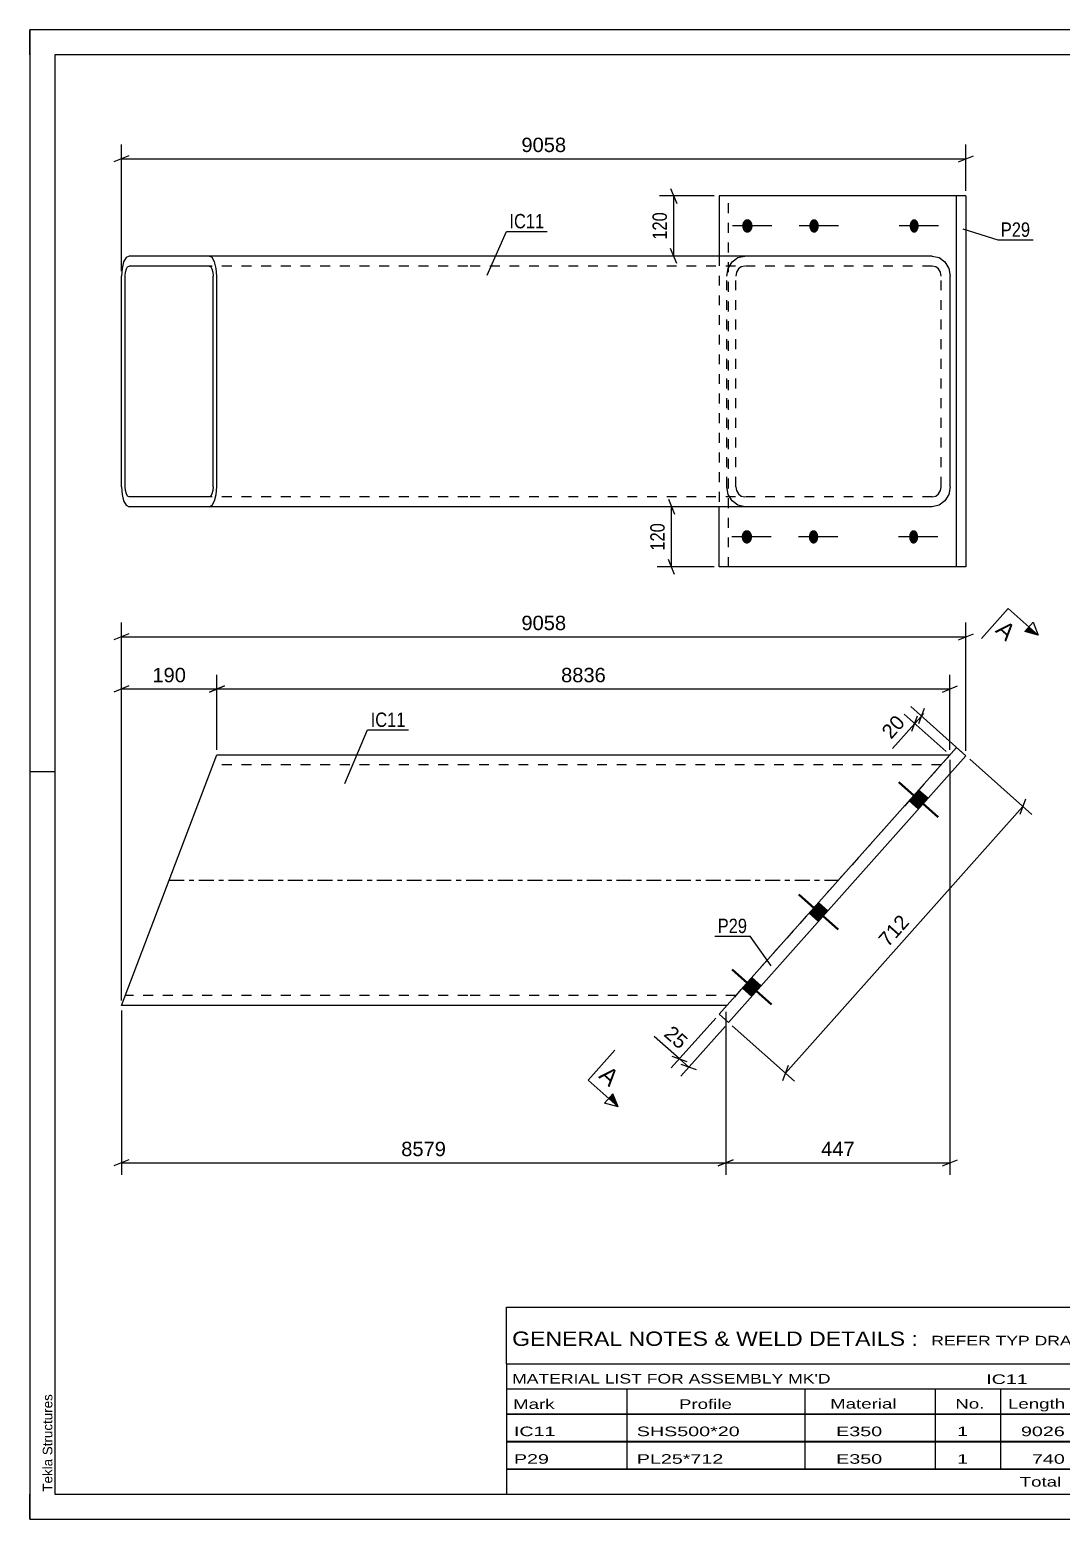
# Model space of a CAD drawing. Header units: millimetres. Extents: x 0 to 420, y 0 to 297.
# Drawn here: x 0 to 205.8, y 0 to 297 of the extents above; entities that cross this region are included whole.
import ezdxf

# ---------------------------------------------------------------- set-up
doc = ezdxf.new("R2010")
doc.units = ezdxf.units.MM
doc.linetypes.add('DXK_LINE_DOT2', pattern=[3.9198, 1.9599, -1.9599])
doc.linetypes.add('DXK_LINE_DOT3', pattern=[5.9187, 2.979, -0.9799, 0.9799, -0.9799])
doc.styles.add('Arial', font='ARIAL.TTF', dxfattribs={"height": 0.2})
doc.styles.add('Arial Narrow', font='ARIALN.TTF', dxfattribs={"height": 0.2})

# ---------------------------------------------------------------- blocks, each defined once
blk = doc.blocks.new('Unknown-762328511-1128')
at = {"color": 5, "linetype": 'Continuous'}
for p, q in [((420, 297), (0, 297)), ((0, 297), (0, 0)), ((0, 292), (0, 297)), ((415, 292), (5, 292)), ((5, 292), (5, 5)), ((5, 149), (0, 149)), ((0, 0), (0, 5)), ((5, 5), (415, 5)), ((0, 0), (420, 0))]:
    blk.add_line(p, q, dxfattribs=at)
at = {"color": 174, "linetype": 'Continuous', "style": 'Arial'}
blk.add_text('Tekla Structures', height=1.9102, rotation=90, dxfattribs=at).set_placement((4.5, 5.5))
blk = doc.blocks.new('Bolt-762328511-1775 - 1773')
at = {"linetype": 'Continuous'}
for points in [[(177.08, 145.28), (175.29, 143.26), (177.15, 141.6), (178.95, 143.62)], [(157.14, 122.87), (155.34, 120.85), (157.21, 119.19), (159, 121.21)], [(143.84, 107.93), (142.04, 105.91), (143.91, 104.25), (145.71, 106.27)]]:
    blk.add_hatch(color=1, dxfattribs=at).paths.add_polyline_path(points)
at = {"color": 1, "linetype": 'Continuous'}
for p, q in [((181.04, 139.95), (173.2, 146.93)), ((177.15, 141.6), (175.29, 143.26)), ((178.95, 143.62), (177.08, 145.28)), ((161.09, 117.54), (153.25, 124.52)), ((159, 121.21), (157.14, 122.87)), ((157.21, 119.19), (155.34, 120.85)), ((147.8, 102.6), (139.95, 109.58)), ((145.71, 106.27), (143.84, 107.93)), ((143.91, 104.25), (142.04, 105.91))]:
    blk.add_line(p, q, dxfattribs=at)
blk = doc.blocks.new('Bolt-762328511-1776 - 1773')
at = {"linetype": 'Continuous'}
for points in [[(177.18, 145.39), (175.39, 143.38), (177.26, 141.72), (179.05, 143.73)], [(157.24, 122.99), (155.44, 120.97), (157.31, 119.31), (159.1, 121.32)], [(143.94, 108.05), (142.15, 106.03), (144.01, 104.37), (145.81, 106.38)]]:
    blk.add_hatch(color=1, dxfattribs=at).paths.add_polyline_path(points)
at = {"color": 1, "linetype": 'Continuous'}
for p, q in [((181.14, 140.06), (173.3, 147.05)), ((177.26, 141.72), (175.39, 143.38)), ((179.05, 143.73), (177.18, 145.39)), ((161.2, 117.66), (153.35, 124.64)), ((159.1, 121.32), (157.24, 122.99)), ((157.31, 119.31), (155.44, 120.97)), ((147.9, 102.72), (140.05, 109.7)), ((145.81, 106.38), (143.94, 108.05)), ((144.01, 104.37), (142.15, 106.03))]:
    blk.add_line(p, q, dxfattribs=at)
blk = doc.blocks.new('Part-762328511-1781 - 1773')
at = {"color": 2, "linetype": 'Continuous'}
for p, q in [((18.26, 102.44), (37.29, 152.44)), ((37.29, 152.44), (87.29, 152.44)), ((87.39, 152.44), (183.46, 152.44)), ((87.29, 102.44), (18.26, 102.44)), ((138.95, 102.44), (87.39, 102.44))]:
    blk.add_line(p, q, dxfattribs=at)
at = {"color": 7, "linetype": 'DXK_LINE_DOT2'}
for p, q in [((183.46, 152.44), (138.95, 102.44)), ((87.29, 150.44), (36.53, 150.44)), ((181.68, 150.44), (87.39, 150.44)), ((87.29, 104.44), (19.02, 104.44)), ((140.73, 104.44), (87.39, 104.44))]:
    blk.add_line(p, q, dxfattribs=at)
at = {"color": 7, "linetype": 'DXK_LINE_DOT3'}
for p, q in [((27.78, 127.44), (87.29, 127.44)), ((87.39, 127.44), (161.2, 127.44))]:
    blk.add_line(p, q, dxfattribs=at)
blk = doc.blocks.new('Part-762328511-1786 - 1773')
at = {"color": 2, "linetype": 'Continuous'}
for p, q in [((184.76, 153.9), (137.39, 100.69)), ((139.26, 99.03), (186.62, 152.24)), ((186.62, 152.24), (184.76, 153.9)), ((137.39, 100.69), (139.26, 99.03))]:
    blk.add_line(p, q, dxfattribs=at)
blk = doc.blocks.new('Part-762328511-1746 - 1738')
at = {"color": 2, "linetype": 'Continuous'}
for p, q in [((18.71, 250.71), (18.38, 249.41)), ((19.2, 251.58), (18.71, 250.71)), ((19.78, 251.88), (19.2, 251.58)), ((19.25, 249.3), (19.49, 249.73)), ((19.49, 249.73), (19.78, 249.88)), ((87.29, 251.88), (19.78, 251.88)), ((35.77, 249.88), (19.78, 249.88)), ((36.35, 251.58), (35.77, 251.88)), ((35.77, 249.88), (36.06, 249.73)), ((36.06, 249.73), (36.31, 249.3)), ((36.85, 250.71), (36.35, 251.58)), ((37.18, 249.41), (36.85, 250.71)), ((179.9, 251.88), (87.39, 251.88)), ((179.9, 251.88), (181.26, 251.58)), ((181.26, 251.58), (182.41, 250.71)), ((182.41, 250.71), (183.18, 249.41)), ((18.38, 249.41), (18.26, 247.88)), ((18.26, 205.88), (18.26, 247.88)), ((19.02, 247.88), (19.08, 248.65)), ((19.02, 205.88), (19.02, 247.88)), ((19.08, 248.65), (19.25, 249.3)), ((36.31, 249.3), (36.47, 248.65)), ((36.47, 248.65), (36.53, 247.88)), ((36.53, 205.88), (36.53, 247.88)), ((37.29, 247.88), (37.18, 249.41)), ((37.29, 205.88), (37.29, 247.88)), ((183.18, 249.41), (183.46, 247.88)), ((183.46, 205.88), (183.46, 247.88)), ((18.26, 205.88), (18.38, 204.35)), ((19.08, 205.12), (19.02, 205.88)), ((19.25, 204.47), (19.08, 205.12)), ((36.47, 205.12), (36.31, 204.47)), ((36.53, 205.88), (36.47, 205.12)), ((37.18, 204.35), (37.29, 205.88)), ((183.46, 205.88), (183.18, 204.35)), ((18.38, 204.35), (18.71, 203.05)), ((18.71, 203.05), (19.2, 202.19)), ((19.2, 202.19), (19.78, 201.88)), ((19.49, 204.03), (19.25, 204.47)), ((19.78, 203.88), (19.49, 204.03)), ((35.77, 203.88), (19.78, 203.88)), ((36.06, 204.03), (35.77, 203.88)), ((35.77, 201.88), (36.35, 202.19)), ((36.31, 204.47), (36.06, 204.03)), ((36.35, 202.19), (36.85, 203.05)), ((36.85, 203.05), (37.18, 204.35)), ((181.26, 202.19), (179.9, 201.88)), ((182.41, 203.05), (181.26, 202.19)), ((183.18, 204.35), (182.41, 203.05)), ((87.29, 201.88), (19.78, 201.88)), ((179.9, 201.88), (87.39, 201.88))]:
    blk.add_line(p, q, dxfattribs=at)
at = {"color": 7, "linetype": 'DXK_LINE_DOT2'}
for p, q in [((87.29, 249.88), (35.77, 249.88)), ((179.9, 249.88), (87.39, 249.88)), ((139.22, 249.41), (139.99, 250.71)), ((139.99, 250.71), (141.15, 251.58)), ((141.15, 251.58), (142.51, 251.88)), ((141.83, 249.73), (141.25, 249.3)), ((142.51, 249.88), (141.83, 249.73)), ((180.58, 249.73), (179.9, 249.88)), ((181.15, 249.3), (180.58, 249.73)), ((138.95, 247.88), (139.22, 249.41)), ((138.95, 205.88), (138.95, 247.88)), ((140.87, 248.65), (140.73, 247.88)), ((140.73, 205.88), (140.73, 247.88)), ((141.25, 249.3), (140.87, 248.65)), ((181.54, 248.65), (181.15, 249.3)), ((181.68, 247.88), (181.54, 248.65)), ((181.68, 205.88), (181.68, 247.88)), ((139.22, 204.35), (138.95, 205.88)), ((140.73, 205.88), (140.87, 205.12)), ((140.87, 205.12), (141.25, 204.47)), ((181.15, 204.47), (181.54, 205.12)), ((181.54, 205.12), (181.68, 205.88)), ((87.29, 203.88), (35.77, 203.88)), ((179.9, 203.88), (87.39, 203.88)), ((139.99, 203.05), (139.22, 204.35)), ((141.15, 202.19), (139.99, 203.05)), ((142.51, 201.88), (141.15, 202.19)), ((141.25, 204.47), (141.83, 204.03)), ((141.83, 204.03), (142.51, 203.88)), ((179.9, 203.88), (180.58, 204.03)), ((180.58, 204.03), (181.15, 204.47))]:
    blk.add_line(p, q, dxfattribs=at)
blk = doc.blocks.new('Bolt-762328511-1740 - 1738')
at = {"linetype": 'Continuous'}
for points in [[(143.98, 195.88), (143.95, 195.6), (143.89, 195.33), (143.78, 195.09), (143.63, 194.88), (143.46, 194.71), (143.26, 194.6), (143.05, 194.54), (142.83, 194.54), (142.62, 194.6), (142.42, 194.71), (142.25, 194.88), (142.1, 195.09), (141.99, 195.33), (141.93, 195.6), (141.9, 195.88), (141.93, 196.16), (141.99, 196.43), (142.1, 196.68), (142.25, 196.88), (142.42, 197.05), (142.62, 197.17), (142.83, 197.22), (143.05, 197.22), (143.26, 197.17), (143.46, 197.05), (143.63, 196.88), (143.78, 196.68), (143.89, 196.43), (143.95, 196.16)], [(157.18, 195.88), (157.15, 195.6), (157.09, 195.33), (157, 195.09), (156.86, 194.88), (156.71, 194.71), (156.53, 194.6), (156.34, 194.54), (156.14, 194.54), (155.95, 194.6), (155.77, 194.71), (155.61, 194.88), (155.48, 195.09), (155.38, 195.33), (155.32, 195.6), (155.3, 195.88), (155.32, 196.16), (155.38, 196.43), (155.48, 196.68), (155.61, 196.88), (155.77, 197.05), (155.95, 197.17), (156.14, 197.22), (156.34, 197.22), (156.53, 197.17), (156.71, 197.05), (156.86, 196.88), (157, 196.68), (157.09, 196.43), (157.15, 196.16)], [(177.08, 195.88), (177.06, 195.6), (177, 195.33), (176.91, 195.09), (176.78, 194.88), (176.63, 194.71), (176.46, 194.6), (176.28, 194.54), (176.09, 194.54), (175.91, 194.6), (175.73, 194.71), (175.58, 194.88), (175.46, 195.09), (175.36, 195.33), (175.31, 195.6), (175.29, 195.88), (175.31, 196.16), (175.36, 196.43), (175.46, 196.68), (175.58, 196.88), (175.73, 197.05), (175.91, 197.17), (176.09, 197.22), (176.28, 197.22), (176.46, 197.17), (176.63, 197.05), (176.78, 196.88), (176.91, 196.68), (177, 196.43), (177.06, 196.16)]]:
    blk.add_hatch(color=1, dxfattribs=at).paths.add_polyline_path(points)
at = {"color": 1, "linetype": 'Continuous'}
for p, q in [((147.8, 195.88), (139.95, 195.88)), ((161.09, 195.88), (153.25, 195.88)), ((181.04, 195.88), (173.2, 195.88))]:
    blk.add_line(p, q, dxfattribs=at)
blk = doc.blocks.new('Bolt-762328511-1741 - 1738')
at = {"linetype": 'Continuous'}
for points in [[(144.08, 257.88), (144.06, 257.6), (143.99, 257.33), (143.88, 257.09), (143.74, 256.88), (143.56, 256.71), (143.36, 256.6), (143.15, 256.54), (142.93, 256.54), (142.72, 256.6), (142.52, 256.71), (142.35, 256.88), (142.21, 257.09), (142.1, 257.33), (142.03, 257.6), (142.01, 257.88), (142.03, 258.16), (142.1, 258.43), (142.21, 258.68), (142.35, 258.88), (142.52, 259.05), (142.72, 259.17), (142.93, 259.22), (143.15, 259.22), (143.36, 259.17), (143.56, 259.05), (143.74, 258.88), (143.88, 258.68), (143.99, 258.43), (144.06, 258.16)], [(157.28, 257.88), (157.26, 257.6), (157.2, 257.33), (157.1, 257.09), (156.97, 256.88), (156.81, 256.71), (156.63, 256.6), (156.44, 256.54), (156.24, 256.54), (156.05, 256.6), (155.87, 256.71), (155.71, 256.88), (155.58, 257.09), (155.48, 257.33), (155.42, 257.6), (155.4, 257.88), (155.42, 258.16), (155.48, 258.43), (155.58, 258.68), (155.71, 258.88), (155.87, 259.05), (156.05, 259.17), (156.24, 259.22), (156.44, 259.22), (156.63, 259.17), (156.81, 259.05), (156.97, 258.88), (157.1, 258.68), (157.2, 258.43), (157.26, 258.16)], [(177.18, 257.88), (177.16, 257.6), (177.11, 257.33), (177.01, 257.09), (176.89, 256.88), (176.73, 256.71), (176.56, 256.6), (176.38, 256.54), (176.19, 256.54), (176.01, 256.6), (175.84, 256.71), (175.69, 256.88), (175.56, 257.09), (175.47, 257.33), (175.41, 257.6), (175.39, 257.88), (175.41, 258.16), (175.47, 258.43), (175.56, 258.68), (175.69, 258.88), (175.84, 259.05), (176.01, 259.17), (176.19, 259.22), (176.38, 259.22), (176.56, 259.17), (176.73, 259.05), (176.89, 258.88), (177.01, 258.68), (177.11, 258.43), (177.16, 258.16)]]:
    blk.add_hatch(color=1, dxfattribs=at).paths.add_polyline_path(points)
at = {"color": 1, "linetype": 'Continuous'}
for p, q in [((147.9, 257.88), (140.05, 257.88)), ((161.2, 257.88), (153.35, 257.88)), ((181.14, 257.88), (173.3, 257.88))]:
    blk.add_line(p, q, dxfattribs=at)
blk = doc.blocks.new('Part-762328511-1751 - 1738')
at = {"color": 2, "linetype": 'Continuous'}
for p, q in [((137.39, 263.88), (137.39, 251.88)), ((186.62, 263.88), (137.39, 263.88)), ((184.76, 189.88), (184.76, 263.88)), ((186.62, 263.88), (186.62, 189.88)), ((137.39, 189.88), (137.39, 201.88)), ((186.62, 189.88), (137.39, 189.88))]:
    blk.add_line(p, q, dxfattribs=at)
at = {"color": 7, "linetype": 'DXK_LINE_DOT2'}
for p, q in [((139.26, 189.88), (139.26, 263.88)), ((137.39, 251.88), (137.39, 201.88))]:
    blk.add_line(p, q, dxfattribs=at)
blk = doc.blocks.new('StraightDimension-762328511-1914 - 1773')
at = {"color": 7, "linetype": 'Continuous'}
for p, q in [((18.26, 103.44), (18.26, 168.4)), ((37.29, 153.44), (37.29, 168.4)), ((19.76, 166.15), (16.76, 164.95)), ((18.26, 165.55), (37.29, 165.55)), ((35.79, 164.95), (38.79, 166.15))]:
    blk.add_line(p, q, dxfattribs=at)
at = {"color": 0}
blk.add_wipeout([(31.71, 166.3), (31.71, 170.5), (23.84, 170.5), (23.84, 166.3)], dxfattribs=at)
at = {"color": 3, "style": 'Arial'}
blk.add_text('190', height=2.865, dxfattribs=at).set_placement((24.44, 166.9))
blk = doc.blocks.new('StraightDimension-762328511-1796 - 1773')
at = {"color": 7, "linetype": 'Continuous'}
for p, q in [((182.68, 153.07), (174.27, 160.55)), ((185.88, 152.9), (175.6, 162.05)), ((178.28, 161.67), (177.18, 158.63)), ((177.73, 160.15), (178.21, 160.69)), ((175.85, 157.14), (176.95, 160.18)), ((176.4, 158.66), (177.73, 160.15))]:
    blk.add_line(p, q, dxfattribs=at)
at = {"color": 0}
blk.add_wipeout([(175.49, 158.77), (172.36, 161.56), (168.6, 157.34), (171.74, 154.55)], dxfattribs=at)
at = {"color": 7, "linetype": 'Continuous'}
blk.add_line((176.4, 158.66), (171.95, 153.66), dxfattribs=at)
blk.add_line((176.4, 158.66), (171.95, 153.66), dxfattribs=at)
at = {"color": 3, "style": 'Arial'}
blk.add_text('20', height=2.865, rotation=48.329, dxfattribs=at).set_placement((171.69, 155.39))
blk = doc.blocks.new('StraightDimension-762328511-1804 - 1773')
at = {"color": 7, "linetype": 'Continuous'}
for p, q in [((187.37, 151.57), (199.77, 140.53)), ((197.43, 140.61), (198.53, 143.65)), ((150.62, 88.92), (197.98, 142.13)), ((140.01, 98.36), (152.41, 87.32)), ((151.17, 90.44), (150.07, 87.4))]:
    blk.add_line(p, q, dxfattribs=at)
at = {"color": 0}
blk.add_wipeout([(176.36, 118.96), (173.22, 121.75), (167.99, 115.87), (171.12, 113.08)], dxfattribs=at)
at = {"color": 3, "style": 'Arial'}
blk.add_text('712', height=2.865, rotation=48.329, dxfattribs=at).set_placement((171.07, 113.93))
blk = doc.blocks.new('StraightDimension-762328511-1816 - 1773')
at = {"color": 7, "linetype": 'Continuous'}
for p, q in [((136.73, 99.94), (127.88, 90.01)), ((138.59, 98.28), (129.75, 88.35)), ((127.96, 92.35), (131, 91.25)), ((129.48, 91.8), (131.35, 90.14)), ((132.87, 89.59), (129.83, 90.69))]:
    blk.add_line(p, q, dxfattribs=at)
at = {"color": 0}
blk.add_wipeout([(129.59, 92.71), (132.38, 95.85), (128.16, 99.6), (125.37, 96.46)], dxfattribs=at)
at = {"color": 7, "linetype": 'Continuous'}
blk.add_line((129.48, 91.8), (124.48, 96.25), dxfattribs=at)
blk.add_line((129.48, 91.8), (124.48, 96.25), dxfattribs=at)
at = {"color": 3, "style": 'Arial'}
blk.add_text('25', height=2.865, rotation=-41.6712, dxfattribs=at).set_placement((126.21, 96.51))
blk = doc.blocks.new('StraightDimension-762328511-1925 - 1773')
at = {"color": 7, "linetype": 'Continuous'}
for p, q in [((37.29, 153.44), (37.29, 168.4)), ((183.43, 153.41), (183.43, 168.4)), ((38.79, 166.15), (35.79, 164.95)), ((37.29, 165.55), (183.43, 165.55)), ((181.93, 164.95), (184.93, 166.15))]:
    blk.add_line(p, q, dxfattribs=at)
at = {"color": 0}
blk.add_wipeout([(115.41, 166.3), (115.41, 170.5), (105.31, 170.5), (105.31, 166.3)], dxfattribs=at)
at = {"color": 3, "style": 'Arial'}
blk.add_text('8836', height=2.865, dxfattribs=at).set_placement((105.91, 166.9))
blk = doc.blocks.new('StraightDimension-762328511-1935 - 1773')
at = {"color": 7, "linetype": 'Continuous'}
for p, q in [((18.26, 103.44), (18.26, 178.79)), ((186.62, 153.24), (186.62, 178.79)), ((19.76, 176.54), (16.76, 175.34)), ((18.26, 175.94), (186.62, 175.94)), ((185.12, 175.34), (188.12, 176.54))]:
    blk.add_line(p, q, dxfattribs=at)
at = {"color": 0}
blk.add_wipeout([(107.49, 176.69), (107.49, 180.89), (97.4, 180.89), (97.4, 176.69)], dxfattribs=at)
at = {"color": 3, "style": 'Arial'}
blk.add_text('9058', height=2.865, dxfattribs=at).set_placement((98, 177.29))
blk = doc.blocks.new('StraightDimension-762328511-1946 - 1773')
at = {"color": 7, "linetype": 'Continuous'}
for p, q in [((18.26, 101.44), (18.26, 68.65)), ((138.72, 101.18), (138.72, 68.65)), ((19.76, 71.65), (16.76, 70.45)), ((137.22, 70.45), (140.22, 71.65)), ((18.26, 71.05), (138.72, 71.05))]:
    blk.add_line(p, q, dxfattribs=at)
at = {"color": 0}
blk.add_wipeout([(83.54, 71.8), (83.54, 76), (73.44, 76), (73.44, 71.8)], dxfattribs=at)
at = {"color": 3, "style": 'Arial'}
blk.add_text('8579', height=2.865, dxfattribs=at).set_placement((74.04, 72.4))
blk = doc.blocks.new('StraightDimension-762328511-1954 - 1773')
at = {"color": 7, "linetype": 'Continuous'}
for p, q in [((183.43, 151.41), (183.43, 68.65)), ((138.72, 101.18), (138.72, 68.65)), ((140.22, 71.65), (137.22, 70.45)), ((181.93, 70.45), (184.93, 71.65)), ((138.72, 71.05), (183.43, 71.05))]:
    blk.add_line(p, q, dxfattribs=at)
at = {"color": 0}
blk.add_wipeout([(165.01, 71.8), (165.01, 76), (157.14, 76), (157.14, 71.8)], dxfattribs=at)
at = {"color": 3, "style": 'Arial'}
blk.add_text('447', height=2.865, dxfattribs=at).set_placement((157.74, 72.4))
blk = doc.blocks.new('StraightDimension-762328511-1766 - 1738')
at = {"color": 7, "linetype": 'Continuous'}
for p, q in [((127.3, 203.38), (128.5, 200.38)), ((136.39, 201.88), (125.05, 201.88)), ((127.9, 189.88), (127.9, 201.88)), ((128.5, 188.38), (127.3, 191.38)), ((136.39, 189.88), (125.05, 189.88))]:
    blk.add_line(p, q, dxfattribs=at)
at = {"color": 0}
blk.add_wipeout([(127.15, 199.22), (122.95, 199.22), (122.95, 192.54), (127.15, 192.54)], dxfattribs=at)
at = {"color": 3, "style": 'Arial Narrow'}
blk.add_text('120', height=2.863, rotation=90.0002, dxfattribs=at).set_placement((126.55, 193.14))
blk = doc.blocks.new('StraightDimension-762328511-1754 - 1738')
at = {"color": 7, "linetype": 'Continuous'}
for p, q in [((18.26, 248.88), (18.26, 274.12)), ((186.62, 264.88), (186.62, 274.12)), ((19.76, 271.87), (16.76, 270.67)), ((18.26, 271.27), (186.62, 271.27)), ((185.12, 270.67), (188.12, 271.87))]:
    blk.add_line(p, q, dxfattribs=at)
at = {"color": 0}
blk.add_wipeout([(107.49, 272.02), (107.49, 276.22), (97.4, 276.22), (97.4, 272.02)], dxfattribs=at)
at = {"color": 3, "style": 'Arial'}
blk.add_text('9058', height=2.865, dxfattribs=at).set_placement((98, 272.62))
blk = doc.blocks.new('StraightDimension-762328511-1761 - 1738')
at = {"color": 7, "linetype": 'Continuous'}
for p, q in [((127.75, 265.38), (128.95, 262.38)), ((136.39, 263.88), (125.5, 263.88)), ((128.35, 251.88), (128.35, 263.88)), ((128.95, 250.38), (127.75, 253.38)), ((136.39, 251.88), (125.5, 251.88))]:
    blk.add_line(p, q, dxfattribs=at)
at = {"color": 0}
blk.add_wipeout([(127.6, 261.22), (123.4, 261.22), (123.4, 254.54), (127.6, 254.54)], dxfattribs=at)
at = {"color": 3, "style": 'Arial Narrow'}
blk.add_text('120', height=2.863, rotation=90.0002, dxfattribs=at).set_placement((127, 255.14))
blk = doc.blocks.new('Unknown-762328511-4624')
at = {"color": 7, "linetype": 'Continuous'}
for p, q in [((95, 42.25), (255, 42.25)), ((95, 31), (95, 42.25)), ((255, 42.25), (255, 31)), ((95, 31), (255, 31)), ((95, 31), (95, 26)), ((255, 31), (255, 26)), ((95, 26), (255, 26)), ((95, 26), (95, 21)), ((119, 26), (119, 21)), ((154.5, 26), (154.5, 21)), ((180.5, 26), (180.5, 21)), ((193.5, 26), (193.5, 21)), ((211, 26), (211, 21)), ((233, 26), (233, 21)), ((255, 26), (255, 21)), ((95, 21), (255, 21)), ((95, 20.95), (95, 15.55)), ((95, 20.95), (255, 20.95)), ((119, 21), (119, 15.5)), ((154.5, 21), (154.5, 15.5)), ((180.5, 21), (180.5, 15.5)), ((193.5, 21), (193.5, 15.5)), ((211, 21), (211, 15.5)), ((233, 21), (233, 15.5)), ((255, 20.95), (255, 15.55)), ((95, 15.55), (255, 15.55)), ((95, 15.45), (95, 10.05)), ((95, 15.45), (255, 15.45)), ((119, 15.5), (119, 10)), ((154.5, 15.5), (154.5, 10)), ((180.5, 15.5), (180.5, 10)), ((193.5, 15.5), (193.5, 10)), ((211, 15.5), (211, 10)), ((233, 15.5), (233, 10)), ((255, 15.45), (255, 10.05)), ((95, 10.05), (255, 10.05)), ((95, 10), (255, 10)), ((95, 10), (95, 5)), ((211, 10), (211, 5)), ((233, 10), (233, 5)), ((255, 10), (255, 5)), ((95, 5), (255, 5))]:
    blk.add_line(p, q, dxfattribs=at)
at = {"color": 7, "style": 'Arial Narrow'}
for s, height, width, p in [('GENERAL NOTES & WELD DETAILS :', 2.8633, 1.4, (96.15, 34.56)), ('REFER TYP DRAWING TYP-01', 1.9089, 1.6, (179.7, 34.66)), ("MATERIAL LIST FOR ASSEMBLY MK'D", 1.9089, 1.6, (96.15, 27.06)), ('IC11', 1.909, 1.794707, (190.65, 26.97)), ('2', 1.91, 1.794707, (217.08, 27.06)), ('No. Required', 1.9089, 1.6, (226.41, 27.06)), ('Mark', 1.909, 1.7, (96.34, 22)), ('Profile', 1.909, 1.7, (129.41, 22)), ('Material', 1.909, 1.7, (159.54, 22.06)), ('No.', 1.909, 1.7, (184.5, 22.06)), ('Length', 1.909, 1.7, (195, 22.06)), ('Area', 1.909, 1.7, (217.5, 22.06)), ('Weight', 1.909, 1.7, (237, 22.06))]:
    blk.add_text(s, height=height, dxfattribs=dict(at, width=width)).set_placement(p)
at = {"color": 7, "linetype": 'Continuous', "style": 'Arial Narrow'}
for s, height, width, p in [('IC11', 1.909, 1.794707, (96.5, 16.56)), ('SHS500*20', 1.909, 1.794707, (121, 16.56)), ('E350', 1.909, 1.794707, (160.74, 16.56)), ('1', 1.91, 1.794707, (184.86, 16.56)), ('9026', 1.909, 1.794707, (197.58, 16.56)), ('17.5', 1.909, 1.794707, (219.13, 16.56)), ('2625.1', 1.909, 1.794707, (235.77, 16.56)), ('P29', 1.909, 1.794707, (96.5, 11.06)), ('PL25*712', 1.909, 1.794707, (121, 11.06)), ('E350', 1.909, 1.794707, (160.74, 11.06)), ('1', 1.91, 1.794707, (184.86, 11.06)), ('740', 1.909, 1.794707, (199.77, 11.06)), ('1.1', 1.909, 1.794707, (221.32, 11.06)), ('103.5', 1.909, 1.794707, (237.96, 11.06)), ('Total', 1.909, 1.7, (197.33, 6.5)), ('18.6', 1.909, 1.794707, (218.64, 6.5)), ('2728.5', 1.909, 1.794707, (235.77, 6.5))]:
    blk.add_text(s, height=height, dxfattribs=dict(at, width=width)).set_placement(p)
blk = doc.blocks.new('Mark-762328511-1777 - 1773')
at = {"color": 0}
blk.add_wipeout([(74.89, 157.99), (74.89, 160.99), (67.95, 160.99), (67.95, 157.99)], dxfattribs=at)
blk.add_wipeout([(74.89, 157.99), (74.89, 160.99), (67.95, 160.99), (67.95, 157.99)], dxfattribs=at)
at = {"color": 30, "linetype": 'Continuous'}
for p, q in [((62.77, 146.73), (67.35, 157.39)), ((67.35, 157.39), (75.49, 157.39))]:
    blk.add_line(p, q, dxfattribs=at)
at = {"color": 3, "style": 'Arial Narrow'}
blk.add_text('IC11', height=2.863, dxfattribs=at).set_placement((67.95, 157.99))
blk = doc.blocks.new('Mark-762328511-1782 - 1773')
at = {"color": 0}
blk.add_wipeout([(142.98, 116.88), (142.98, 119.88), (137.13, 119.88), (137.13, 116.88)], dxfattribs=at)
blk.add_wipeout([(142.98, 116.88), (142.98, 119.88), (137.13, 119.88), (137.13, 116.88)], dxfattribs=at)
at = {"color": 30, "linetype": 'Continuous'}
for p in [(136.53, 116.28), (147.77, 110.37)]:
    blk.add_line(p, (143.58, 116.28), dxfattribs=at)
at = {"color": 3, "style": 'Arial Narrow'}
blk.add_text('P29', height=2.863, dxfattribs=at).set_placement((137.13, 116.88))
blk = doc.blocks.new('SectionMark-762328511-1981 - 1773')
at = {"color": 6, "linetype": 'Continuous'}
for p, q in [((199.99, 178.9), (201.02, 176.3)), ((117.28, 82.22), (114.58, 82.95))]:
    blk.add_line(p, q, dxfattribs=at)
at = {"color": 0, "linetype": 'Continuous'}
for points in [[(194.63, 174.96), (196.95, 177.58), (194.63, 179.65), (192.3, 177.03)], [(115.54, 86.11), (117.87, 88.73), (115.54, 90.8), (113.22, 88.18)]]:
    blk.add_wipeout(points, dxfattribs=at)
at = {"linetype": 'Continuous'}
for points in [[(198.32, 177.03), (199.16, 177.96), (201.02, 176.3)], [(115.42, 83.88), (116.25, 84.82), (117.28, 82.22)]]:
    blk.add_hatch(color=6, dxfattribs=at).paths.add_polyline_path(points)
at = {"color": 6, "linetype": 'Continuous'}
for p, q in [((195.05, 181.62), (189.73, 175.64)), ((195.05, 181.62), (201.02, 176.3)), ((198.32, 177.03), (199.99, 178.9)), ((201.02, 176.3), (198.32, 177.03)), ((111.31, 87.54), (116.63, 93.51)), ((111.31, 87.54), (117.28, 82.22)), ((116.25, 84.82), (114.58, 82.95)), ((117.28, 82.22), (116.25, 84.82))]:
    blk.add_line(p, q, dxfattribs=at)
at = {"color": 3, "linetype": 'Continuous', "style": 'Arial'}
for p in [(192.3, 177.03), (113.22, 88.18)]:
    blk.add_text('A', height=3.34, rotation=-41.6712, dxfattribs=at).set_placement(p)
blk = doc.blocks.new('Mark-762328511-1742 - 1738')
at = {"color": 0}
blk.add_wipeout([(102.55, 257.41), (102.55, 260.41), (95.61, 260.41), (95.61, 257.41)], dxfattribs=at)
blk.add_wipeout([(102.55, 257.41), (102.55, 260.41), (95.61, 260.41), (95.61, 257.41)], dxfattribs=at)
at = {"color": 30, "linetype": 'Continuous'}
for p, q in [((91.19, 248.04), (95.01, 256.81)), ((95.01, 256.81), (103.15, 256.81))]:
    blk.add_line(p, q, dxfattribs=at)
at = {"color": 3, "style": 'Arial Narrow'}
blk.add_text('IC11', height=2.863, dxfattribs=at).set_placement((95.61, 257.41))
blk = doc.blocks.new('Mark-762328511-1747 - 1738')
at = {"color": 0}
blk.add_wipeout([(199.4, 255.72), (199.4, 258.72), (193.56, 258.72), (193.56, 255.72)], dxfattribs=at)
blk.add_wipeout([(199.4, 255.72), (199.4, 258.72), (193.56, 258.72), (193.56, 255.72)], dxfattribs=at)
at = {"color": 30, "linetype": 'Continuous'}
for p, q in [((186.01, 257.32), (192.96, 255.12)), ((192.96, 255.12), (200, 255.12))]:
    blk.add_line(p, q, dxfattribs=at)
at = {"color": 3, "style": 'Arial Narrow'}
blk.add_text('P29', height=2.863, dxfattribs=at).set_placement((193.56, 255.72))

msp = doc.modelspace()

# ---------------------------------------------------------------- block references
for name in ['Unknown-762328511-1128', 'Part-762328511-1751 - 1738', 'Bolt-762328511-1741 - 1738', 'Part-762328511-1746 - 1738', 'Bolt-762328511-1740 - 1738', 'Part-762328511-1781 - 1773', 'Part-762328511-1786 - 1773', 'Bolt-762328511-1775 - 1773', 'Bolt-762328511-1776 - 1773', 'Unknown-762328511-4624']:
    msp.add_blockref(name, (0, 0))

# ---------------------------------------------------------------- next in the draw order: block references
for name in ['StraightDimension-762328511-1754 - 1738', 'StraightDimension-762328511-1766 - 1738', 'StraightDimension-762328511-1914 - 1773', 'StraightDimension-762328511-1796 - 1773']:
    msp.add_blockref(name, (0, 0))

# ---------------------------------------------------------------- next in the draw order: block references
for name in ['StraightDimension-762328511-1761 - 1738', 'Mark-762328511-1742 - 1738', 'Mark-762328511-1747 - 1738', 'StraightDimension-762328511-1925 - 1773', 'StraightDimension-762328511-1804 - 1773']:
    msp.add_blockref(name, (0, 0))

# ---------------------------------------------------------------- next in the draw order: block references
for name in ['StraightDimension-762328511-1935 - 1773', 'StraightDimension-762328511-1816 - 1773']:
    msp.add_blockref(name, (0, 0))

# ---------------------------------------------------------------- next in the draw order: block references
for name in ['Mark-762328511-1777 - 1773', 'StraightDimension-762328511-1946 - 1773']:
    msp.add_blockref(name, (0, 0))

# ---------------------------------------------------------------- next in the draw order: block references
msp.add_blockref('StraightDimension-762328511-1954 - 1773', (0, 0))

# ---------------------------------------------------------------- next in the draw order: block references
msp.add_blockref('Mark-762328511-1782 - 1773', (0, 0))

# ---------------------------------------------------------------- next in the draw order: block references
msp.add_blockref('SectionMark-762328511-1981 - 1773', (0, 0))

doc.saveas('drawing.dxf')
